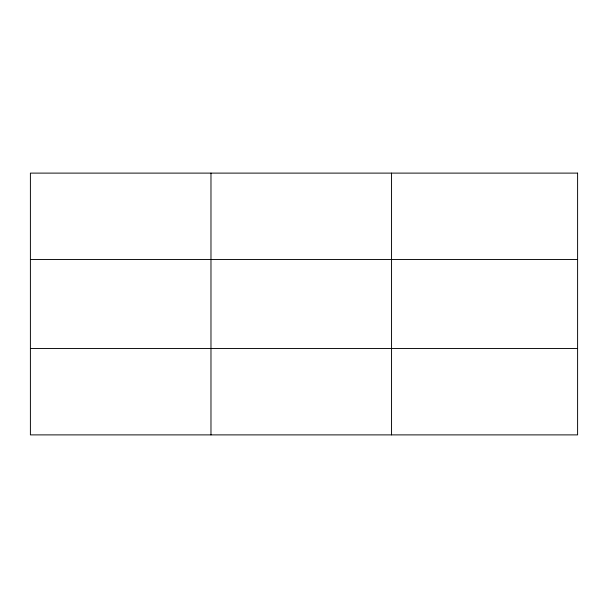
<?xml version="1.0" encoding="UTF-8"?>
<svg xmlns="http://www.w3.org/2000/svg" width="608" height="608" viewBox="0 0 608 608"><rect width="100%" height="100%" fill="white"/><g stroke="black" fill="none" stroke-linecap="round" stroke-linejoin="round"><path stroke-width="0.91" d="M210.976 434.887L210.976 173.113M391.552 434.887L391.552 173.113M30.4 259.494L577.6 259.494M30.4 348.506L577.6 348.506M577.6 173.113L577.6 434.887L30.4 434.887L30.4 173.113L577.6 173.113"/></g></svg>
